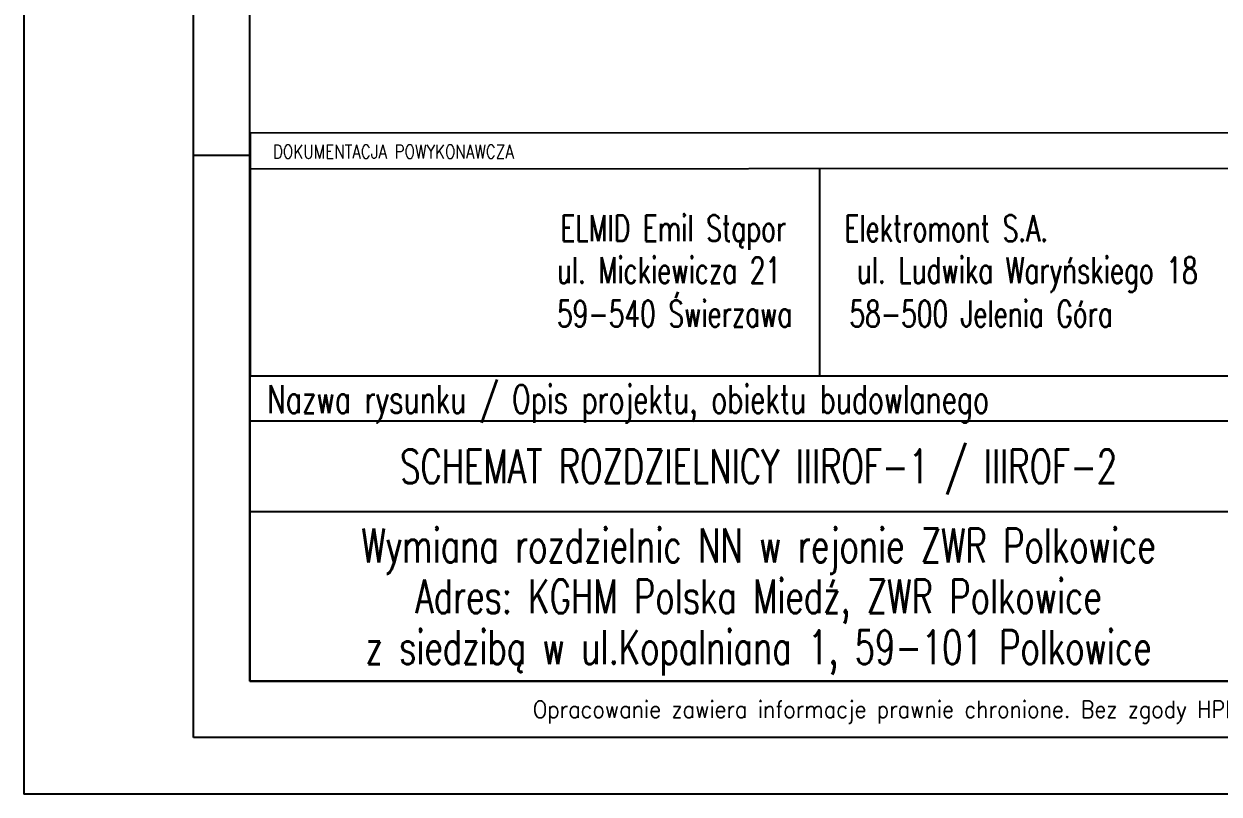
# Model space of a CAD drawing. Header units: millimetres. Extents: x 5687 to 64392, y -1898 to 18483.
# Drawn here: x 49981 to 57239, y -1898 to 2779 of the extents above; entities that cross this region are included whole.
import ezdxf
from ezdxf.enums import TextEntityAlignment as Align

# ---------------------------------------------------------------- set-up
doc = ezdxf.new("R2010")
doc.units = ezdxf.units.MM
doc.header["$LTSCALE"] = 0.3
doc.layers.get('0').update_dxf_attribs({"linetype": 'CONTINUOUS'})
for name, color, linetype in [('_A_TABELA-LAYOUT', 1, 'CONTINUOUS'), ('CIENKA', 1, 'CONTINUOUS'), ('GRUBA', 7, 'CONTINUOUS')]:
    doc.layers.add(name, color=color, linetype=linetype)
doc.styles.add('ROMANS', font='romans', dxfattribs={"width": 0.8, "oblique": 10, "height": 2.8})
doc.styles.add('TETERA', font='romans.shx', dxfattribs={"width": 0.8})

# ---------------------------------------------------------------- blocks, each defined once
blk = doc.blocks.new('Tabelka_Czesc ogolna')
at = {"layer": 'CIENKA'}
for p, q in [((90, 23), (0, 23)), ((0, 15), (90, 15))]:
    blk.add_line(p, q, dxfattribs=at)
at = {"layer": 'GRUBA'}
blk.add_lwpolyline([(0, 27), (180, 27), (180, 0), (0, 0)], close=True, dxfattribs=at)
at = {"layer": 'CIENKA', "style": 'ROMANS', "width": 0.7}
blk.add_text('Nazwa rysunku / Opis projektu, obiektu budowlanego', height=2.5, dxfattribs=at).set_placement((1.5, 23.7))
at = {"layer": 'CIENKA', "style": 'ROMANS', "width": 0.9}
blk.add_text('Opracowanie zawiera informacje prawnie chronione. Bez zgody HPE Sp. z o.o. nie może być ono powielane i udostępniane osobom trzecim.', height=1.5, dxfattribs=at).set_placement((90, -2.5), align=Align.MIDDLE_CENTER)
at = {"layer": 'GRUBA', "style": 'ROMANS', "width": 0.7}
for tag, height, p in [('NAZWA_RYSUNKU', 3, (45, 19)), ('DE-SE/H0300-11/00-000', 3, (120, 19)), ('00', 3, (157.5, 19)), ('1/1', 2.5, (172.5, 5.5))]:
    blk.add_attdef(tag, text='', height=height, dxfattribs=at).set_placement(p, align=Align.MIDDLE_CENTER)
for tag, p in [('OPIS_PROJEKTU_1', (45, 10.5)), ('OPIS_PROJEKTU_2', (45, 6)), ('OPIS_PROJEKTU_3', (45, 1.5))]:
    blk.add_attdef(tag, text='', height=3, dxfattribs=at).set_placement(p, align=Align.CENTER)
blk.add_attdef('1:10', text='', height=3, dxfattribs=at).set_placement((100, 5.5), align=Align.MIDDLE)

msp = doc.modelspace()

# ---------------------------------------------------------------- linework, layer by layer
at = {"color": 10, "linetype": 'Continuous'}
for points in [[(51354.9, 2113.8), (51354.9, 643.6)], [(61751.1, 2114.7), (51356.1, 2117.7)]]:
    msp.add_lwpolyline(points, dxfattribs=at)
at = {"layer": 'CIENKA'}
for p, q in [((49981.2, 18483.5), (49981.2, -1898.1)), ((51353.7, 1979.2), (51010.5, 1979.2)), ((61751.1, 1903.2), (51356.1, 1897.2)), ((64392.4, -1898.1), (49981.2, -1898.1))]:
    msp.add_line(p, q, dxfattribs=at)
at = {"layer": 'CIENKA', "color": 10, "linetype": 'Continuous'}
msp.add_lwpolyline([(54813.4, 1899.2), (54812.8, 640.8)], dxfattribs=at)
at = {"layer": 'GRUBA'}
for p, q in [((51010.5, -1555), (51010.5, 18140.4)), ((51353.7, -1211.9), (51353.7, 17797.2)), ((51353.7, -1211.9), (63706.2, -1211.9)), ((64049.3, -1555), (51010.5, -1555))]:
    msp.add_line(p, q, dxfattribs=at)

# ---------------------------------------------------------------- block references
ref = msp.add_blockref('Tabelka_Czesc ogolna', (51354.9, -1211.9), dxfattribs=dict(at, xscale=68.6181375, yscale=68.6181375, zscale=68.6181375))
ref.add_attrib('NAZWA_RYSUNKU', 'SCHEMAT ROZDZIELNICY IIIROF-1 / IIIROF-2', dxfattribs={"height": 205.854, "style": 'ROMANS', "width": 0.7}).set_placement((54442.7, 91.9), align=Align.MIDDLE_CENTER)
ref.add_attrib('OPIS_PROJEKTU_1', 'Wymiana rozdzielnic NN w rejonie ZWR Polkowice', dxfattribs={"height": 205.854, "style": 'ROMANS', "width": 0.7}).set_placement((54442.7, -491.4), align=Align.CENTER)
ref.add_attrib('OPIS_PROJEKTU_2', 'Adres: KGHM Polska Miedź, ZWR Polkowice', dxfattribs={"height": 205.854, "style": 'ROMANS', "width": 0.7}).set_placement((54442.7, -800.2), align=Align.CENTER)
ref.add_attrib('OPIS_PROJEKTU_3', 'z siedzibą w ul.Kopalniana 1, 59-101 Polkowice', dxfattribs={"height": 205.854, "style": 'ROMANS', "width": 0.7}).set_placement((54442.7, -1109), align=Align.CENTER)

# ---------------------------------------------------------------- texts
at = {"layer": '_A_TABELA-LAYOUT', "style": 'TETERA', "width": 0.8}
msp.add_text('DOKUMENTACJA POWYKONAWCZA', height=84.229, dxfattribs=at).set_placement((51492.7, 1960.9))
at = {"layer": 'GRUBA', "lineweight": 9, "style": 'ROMANS', "width": 0.7}
for s, p in [('ELMID Emil Stąpor', (53924.7, 1458.8)), ('Elektromont S.A.', (55582.3, 1458.3)), ('ul. Mickiewicza 21', (53898.3, 1203.4)), ('ul. Ludwika Waryńskiego 18', (56074.1, 1203.4)), ('59-540 Świerzawa', (53932.6, 939.5)), ('58-500 Jelenia Góra', (55793.8, 939.5))]:
    msp.add_text(s, height=158.647, dxfattribs=at).set_placement(p, align=Align.CENTER)

doc.saveas('drawing.dxf')
